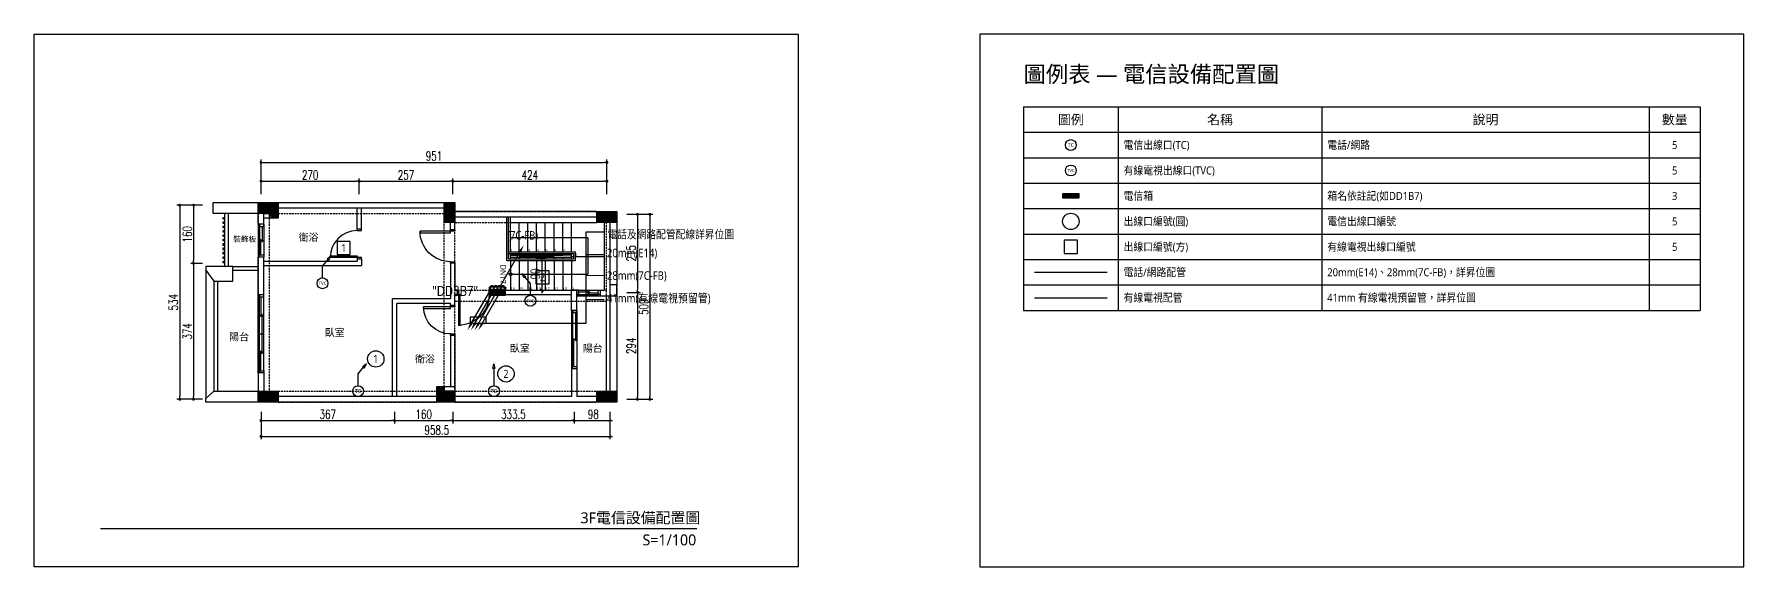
# Model space of a CAD drawing. Header units: inches. Extents: x 19 to 9919, y 324 to 1789.
# Drawn here: x 5219 to 9919, y 324 to 1789 of the extents above; entities that cross this region are included whole.
import ezdxf
from ezdxf.enums import TextEntityAlignment as Align

# ---------------------------------------------------------------- set-up
doc = ezdxf.new("R2010")
doc.units = ezdxf.units.IN
doc.header["$LTSCALE"] = 20
doc.header["$MEASUREMENT"] = 0
doc.linetypes.add('HIDDEN', pattern=[0.375, 0.25, -0.125])
doc.layers.add('0_梁', color=30, linetype='HIDDEN', plot=False)
for name, color, linetype in [('17_柱', 6, 'Continuous'), ('19_RC牆', 4, 'Continuous'), ('20_裝飾構造物', 2, 'Continuous'), ('21_輕隔間牆', 65, 'Continuous'), ('22_平台、陽台、露台、室內階梯', 3, 'Continuous'), ('23_花台、雨庇', 3, 'Continuous'), ('24_樑', 7, 'Continuous'), ('26_樓梯、扶手、車道', 3, 'Continuous'), ('31_門窗', 134, 'Continuous'), ('34_開口', 7, 'Continuous'), ('44_空間名稱', 1, 'Continuous'), ('46_文字', 1, 'Continuous'), ('50_其他尺寸', 7, 'Continuous'), ('56_wall 材料_HATCH', 251, 'Continuous'), ('A-圖例', 7, 'Continuous'), ('DW_Frame', 2, 'Continuous'), ('T-有線電視', 2, 'Continuous'), ('T-註記', 6, 'Continuous'), ('T-配管-有線電視', 1, 'Continuous'), ('T-配管-電話網路', 3, 'Continuous'), ('T-電信', 4, 'Continuous'), ('T-電信箱', 4, 'Continuous')]:
    doc.layers.add(name, color=color, linetype=linetype)
doc.styles.add('CHT', font='msjh.ttc')
doc.styles.add('DimStyUse', font='romans.shx', dxfattribs={"width": 0.7})
doc.styles.add('TG_NOTE_TEXT', font='simplex.shx', dxfattribs={"width": 0.75, "bigfont": 'chineset.shx'})
doc.styles.add('WJJ', font='')
doc.styles.get('WJJ').set_extended_font_data('Yu Gothic UI Light')
doc.dimstyles.new('DOTM', dxfattribs={"dimtxt": 25, "dimasz": 8, "dimexe": 8, "dimexo": 0.625, "dimgap": 5, "dimtad": 1, "dimdsep": 46, "dimtxsty": 'DimStyUse', "dimblk": 'DOT', "dimcen": 10, "dimdle": 8, "dimazin": 3, "dimtfac": 1, "dimtix": 1, "dimtmove": 2, "dimatfit": 3, "dimfxl": 10, "dimtolj": 1})
doc.dimstyles.new('DOTSLASHM', dxfattribs={"dimtxt": 25, "dimasz": 8, "dimexe": 8, "dimexo": 0.625, "dimgap": 5, "dimtad": 1, "dimdsep": 46, "dimtxsty": 'DimStyUse', "dimblk1": 'DOT', "dimblk2": 'ARCHTICK', "dimsah": 1, "dimcen": 10, "dimdle": 8, "dimazin": 3, "dimtfac": 1, "dimtix": 1, "dimtmove": 2, "dimatfit": 3, "dimfxl": 10, "dimtolj": 1})
doc.dimstyles.new('SLASHM', dxfattribs={"dimtxt": 25, "dimasz": 12, "dimexe": 10, "dimexo": 0.625, "dimgap": 5, "dimtad": 1, "dimdec": 1, "dimdsep": 46, "dimtxsty": 'DimStyUse', "dimblk": 'SLASH', "dimcen": 10, "dimdle": 10, "dimadec": 1, "dimazin": 2, "dimtfac": 1, "dimtix": 1, "dimtmove": 2, "dimatfit": 2, "dimldrblk": 'SLASH', "dimfxl": 1, "dimtolj": 1})

# ---------------------------------------------------------------- blocks, each defined once
blk = doc.blocks.new('A$Cc6de7170')
at = {"layer": '56_wall 材料_HATCH'}
h = blk.add_hatch(color=256, dxfattribs=at)
h.dxf.hatch_style = 1
h.paths.add_polyline_path([(55, 549), (55, 519), (0, 519), (0, 549)])
h = blk.add_hatch(color=256, dxfattribs=at)
h.dxf.hatch_style = 1
h.paths.add_polyline_path([(540.5, 494), (510.5, 494), (510.5, 549), (540.5, 549)])
h = blk.add_hatch(color=256, dxfattribs=at)
h.dxf.hatch_style = 1
h.paths.add_polyline_path([(986, 524), (986, 494), (931, 494), (931, 524)])
h = blk.add_hatch(color=256, dxfattribs=at)
h.dxf.hatch_style = 1
h.paths.add_polyline_path([(55, 30), (55, 0), (0, 0), (0, 30)])
h = blk.add_hatch(color=256, dxfattribs=at)
h.dxf.hatch_style = 1
h.paths.add_polyline_path([(540.5, 30), (540.5, 0), (490.5, 0), (490.5, 30)])
h = blk.add_hatch(color=256, dxfattribs=at)
h.dxf.hatch_style = 1
h.paths.add_polyline_path([(986, 30), (986, 0), (931, 0), (931, 30)])
at = {"layer": '17_柱'}
for points in [[(55, 549), (55, 519), (0, 519), (0, 549)], [(540.5, 494), (510.5, 494), (510.5, 549), (540.5, 549)], [(986, 524), (986, 494), (931, 494), (931, 524)], [(55, 30), (55, 0), (0, 0), (0, 30)], [(540.5, 30), (540.5, 0), (490.5, 0), (490.5, 30)], [(986, 30), (986, 0), (931, 0), (931, 30)]]:
    blk.add_lwpolyline(points, close=True, dxfattribs=at)
blk = doc.blocks.new('*U8')
at = {"color": 0}
for p, q in [((-4, -12), (-4, 0)), ((78, -12), (78, 0))]:
    blk.add_line(p, q, dxfattribs=at)
blk.add_lwpolyline([(0, 0), (0, 74), (4.4, 74), (4.4, 0)], close=True, dxfattribs=at)
blk.add_arc((0, 0), 74, 0, 90, dxfattribs=at)
at = {"layer": 'DW_Frame'}
for points in [[(-4, -12), (0, -12), (0, 0), (-4, 0)], [(78, 0), (74, 0), (74, -12), (78, -12)]]:
    blk.add_lwpolyline(points, dxfattribs=at)
at = {"color": 0, "style": 'TG_NOTE_TEXT', "width": 0.5, "flags": 1}
for tag, p in [('NO', (-5, 5)), ('TYPE', (22, 5))]:
    blk.add_attdef(tag, text='', height=10, dxfattribs=at).set_placement(p, align=Align.BOTTOM_RIGHT)
for tag, height, p in [('DESC', 10, (22, 5)), ('WH', 20, (82.3, 5))]:
    blk.add_attdef(tag, text='', height=height, dxfattribs=at).set_placement(p, align=Align.BOTTOM_LEFT)
blk = doc.blocks.new('*U12')
at = {"color": 0}
for p, q in [((-4, -12), (-4, 0)), ((88, -12), (88, 0))]:
    blk.add_line(p, q, dxfattribs=at)
blk.add_lwpolyline([(0, 0), (0, 84), (4.4, 84), (4.4, 0)], close=True, dxfattribs=at)
blk.add_arc((0, 0), 84, 0, 90, dxfattribs=at)
at = {"layer": 'DW_Frame'}
for points in [[(-4, -12), (0, -12), (0, 0), (-4, 0)], [(88, 0), (84, 0), (84, -12), (88, -12)]]:
    blk.add_lwpolyline(points, dxfattribs=at)
at = {"color": 0, "style": 'TG_NOTE_TEXT', "width": 0.5, "flags": 1}
for tag, p in [('NO', (-5, 5)), ('TYPE', (27, 5))]:
    blk.add_attdef(tag, text='', height=10, dxfattribs=at).set_placement(p, align=Align.BOTTOM_RIGHT)
for tag, height, p in [('DESC', 10, (27, 5)), ('WH', 20, (92.3, 5))]:
    blk.add_attdef(tag, text='', height=height, dxfattribs=at).set_placement(p, align=Align.BOTTOM_LEFT)
blk = doc.blocks.new('_Dot')
at = {"color": 0, "linetype": 'ByBlock', "lineweight": -2}
blk.add_line((-0.5, 0), (-1, 0), dxfattribs=at)
at = {"color": 0, "linetype": 'ByBlock', "const_width": 0.5}
blk.add_lwpolyline([(-0.25, 0, 1), (0.25, 0, 1)], format="xyb", close=True, dxfattribs=at)
blk = doc.blocks.new('*D94')
at = {"layer": '50_其他尺寸', "color": 0, "lineweight": -2}
for p, q in [((6848.2, 1293.5), (6885.9, 1293.5)), ((6877.9, 1285.5), (6877.9, 1086.5)), ((6848.2, 1078.5), (6885.9, 1078.5))]:
    blk.add_line(p, q, dxfattribs=at)
at = {"layer": 'Defpoints', "color": 0}
for p in [(6848.2, 1293.5), (6848.2, 1078.5), (6877.9, 1078.5)]:
    blk.add_point(p, dxfattribs=at)
at = {"layer": '50_其他尺寸', "color": 0, "lineweight": -2, "xscale": 8, "yscale": 8, "zscale": 8}
for p, rotation in [((6877.9, 1293.5), 90), ((6877.9, 1078.5), 270)]:
    blk.add_blockref('_Dot', p, dxfattribs=dict(at, rotation=rotation))
at = {"layer": '50_其他尺寸', "color": 225, "insert": (6860.4, 1186), "char_height": 25, "attachment_point": 5, "rotation": 90, "style": 'DimStyUse'}
blk.add_mtext('\\A1;215', dxfattribs=at)
blk = doc.blocks.new('*D95')
at = {"layer": '50_其他尺寸', "color": 0, "lineweight": -2}
for p, q in [((6848.2, 1078.5), (6885.9, 1078.5)), ((6877.9, 1070.5), (6877.9, 792.5)), ((6848.2, 784.5), (6885.9, 784.5))]:
    blk.add_line(p, q, dxfattribs=at)
at = {"layer": 'Defpoints', "color": 0}
for p in [(6848.2, 1078.5), (6848.2, 784.5), (6877.9, 784.5)]:
    blk.add_point(p, dxfattribs=at)
at = {"layer": '50_其他尺寸', "color": 0, "lineweight": -2, "xscale": 8, "yscale": 8, "zscale": 8}
for p, rotation in [((6877.9, 1078.5), 90), ((6877.9, 784.5), 270)]:
    blk.add_blockref('_Dot', p, dxfattribs=dict(at, rotation=rotation))
at = {"layer": '50_其他尺寸', "color": 225, "insert": (6860.4, 931.5), "char_height": 25, "attachment_point": 5, "rotation": 90, "style": 'DimStyUse'}
blk.add_mtext('\\A1;294', dxfattribs=at)
blk = doc.blocks.new('*D98')
at = {"layer": '50_其他尺寸', "color": 0, "lineweight": -2}
for p, q in [((6882.2, 1293.5), (6920, 1293.5)), ((6912, 1285.5), (6912, 792.5)), ((6875.9, 784.5), (6920, 784.5))]:
    blk.add_line(p, q, dxfattribs=at)
at = {"layer": 'Defpoints', "color": 0}
for p in [(6882.2, 1293.5), (6875.9, 784.5), (6912, 784.5)]:
    blk.add_point(p, dxfattribs=at)
at = {"layer": '50_其他尺寸', "color": 0, "lineweight": -2, "xscale": 8, "yscale": 8, "zscale": 8}
for p, rotation in [((6912, 1293.5), 90), ((6912, 784.5), 270)]:
    blk.add_blockref('_Dot', p, dxfattribs=dict(at, rotation=rotation))
at = {"layer": '50_其他尺寸', "color": 225, "insert": (6894.5, 1039), "char_height": 25, "attachment_point": 5, "rotation": 90, "style": 'DimStyUse'}
blk.add_mtext('\\A1;509', dxfattribs=at)
blk = doc.blocks.new('*D102')
at = {"layer": '50_其他尺寸', "color": 0, "lineweight": -2}
for p, q in [((5842.9, 1349), (5842.9, 1392.3)), ((5850.9, 1384.3), (6104.9, 1384.3)), ((6112.9, 1349), (6112.9, 1392.3))]:
    blk.add_line(p, q, dxfattribs=at)
at = {"layer": 'Defpoints', "color": 0}
for p in [(6112.9, 1384.3), (5842.9, 1349), (6112.9, 1349)]:
    blk.add_point(p, dxfattribs=at)
at = {"layer": '50_其他尺寸', "color": 0, "lineweight": -2, "xscale": 8, "yscale": 8, "zscale": 8, "rotation": 180}
blk.add_blockref('_Dot', (5842.9, 1384.3), dxfattribs=at)
at = {"layer": '50_其他尺寸', "color": 0, "lineweight": -2, "xscale": 8, "yscale": 8, "zscale": 8}
blk.add_blockref('_Dot', (6112.9, 1384.3), dxfattribs=at)
at = {"layer": '50_其他尺寸', "color": 225, "insert": (5977.9, 1401.8), "char_height": 25, "attachment_point": 5, "style": 'DimStyUse'}
blk.add_mtext('\\A1;270', dxfattribs=at)
blk = doc.blocks.new('*D103')
at = {"layer": '50_其他尺寸', "color": 0, "lineweight": -2}
for p, q in [((6112.9, 1349), (6112.9, 1392.3)), ((6120.9, 1384.3), (6361.9, 1384.3)), ((6369.9, 1349), (6369.9, 1392.3))]:
    blk.add_line(p, q, dxfattribs=at)
at = {"layer": 'Defpoints', "color": 0}
for p in [(6369.9, 1384.3), (6112.9, 1349), (6369.9, 1349)]:
    blk.add_point(p, dxfattribs=at)
at = {"layer": '50_其他尺寸', "color": 0, "lineweight": -2, "xscale": 8, "yscale": 8, "zscale": 8, "rotation": 180}
blk.add_blockref('_Dot', (6112.9, 1384.3), dxfattribs=at)
at = {"layer": '50_其他尺寸', "color": 0, "lineweight": -2, "xscale": 8, "yscale": 8, "zscale": 8}
blk.add_blockref('_Dot', (6369.9, 1384.3), dxfattribs=at)
at = {"layer": '50_其他尺寸', "color": 225, "insert": (6241.4, 1401.8), "char_height": 25, "attachment_point": 5, "style": 'DimStyUse'}
blk.add_mtext('\\A1;257', dxfattribs=at)
blk = doc.blocks.new('*D104')
at = {"layer": '50_其他尺寸', "color": 0, "lineweight": -2}
for p, q in [((6369.9, 1349), (6369.9, 1392.3)), ((6377.9, 1384.3), (6785.9, 1384.3)), ((6793.9, 1349), (6793.9, 1392.3))]:
    blk.add_line(p, q, dxfattribs=at)
at = {"layer": 'Defpoints', "color": 0}
for p in [(6793.9, 1384.3), (6369.9, 1349), (6793.9, 1349)]:
    blk.add_point(p, dxfattribs=at)
at = {"layer": '50_其他尺寸', "color": 0, "lineweight": -2, "xscale": 8, "yscale": 8, "zscale": 8, "rotation": 180}
blk.add_blockref('_Dot', (6369.9, 1384.3), dxfattribs=at)
at = {"layer": '50_其他尺寸', "color": 0, "lineweight": -2, "xscale": 8, "yscale": 8, "zscale": 8}
blk.add_blockref('_Dot', (6793.9, 1384.3), dxfattribs=at)
at = {"layer": '50_其他尺寸', "color": 225, "insert": (6581.9, 1401.8), "char_height": 25, "attachment_point": 5, "style": 'DimStyUse'}
blk.add_mtext('\\A1;424', dxfattribs=at)
blk = doc.blocks.new('*D69')
at = {"layer": '50_其他尺寸', "color": 0, "lineweight": -2}
for p, q in [((5842.9, 1349), (5842.9, 1444.2)), ((5850.9, 1436.2), (6785.9, 1436.2)), ((6793.9, 1349), (6793.9, 1444.2))]:
    blk.add_line(p, q, dxfattribs=at)
at = {"layer": 'Defpoints', "color": 0}
for p in [(6793.9, 1436.2), (5842.9, 1349), (6793.9, 1349)]:
    blk.add_point(p, dxfattribs=at)
at = {"layer": '50_其他尺寸', "color": 0, "lineweight": -2, "xscale": 8, "yscale": 8, "zscale": 8, "rotation": 180}
blk.add_blockref('_Dot', (5842.9, 1436.2), dxfattribs=at)
at = {"layer": '50_其他尺寸', "color": 0, "lineweight": -2, "xscale": 8, "yscale": 8, "zscale": 8}
blk.add_blockref('_Dot', (6793.9, 1436.2), dxfattribs=at)
at = {"layer": '50_其他尺寸', "color": 225, "insert": (6318.4, 1453.7), "char_height": 25, "attachment_point": 5, "style": 'DimStyUse'}
blk.add_mtext('\\A1;951', dxfattribs=at)
blk = doc.blocks.new('*D74')
at = {"layer": '50_其他尺寸', "color": 0, "lineweight": -2}
for p, q in [((5842.9, 750.1), (5842.9, 717.9)), ((5850.9, 725.9), (6201.9, 725.9)), ((6209.9, 750.1), (6209.9, 717.9))]:
    blk.add_line(p, q, dxfattribs=at)
at = {"layer": 'Defpoints', "color": 0}
for p in [(5842.9, 750.1), (6209.9, 750.1), (6209.9, 725.9)]:
    blk.add_point(p, dxfattribs=at)
at = {"layer": '50_其他尺寸', "color": 0, "lineweight": -2, "xscale": 8, "yscale": 8, "zscale": 8, "rotation": 180}
blk.add_blockref('_Dot', (5842.9, 725.9), dxfattribs=at)
at = {"layer": '50_其他尺寸', "color": 0, "lineweight": -2, "xscale": 8, "yscale": 8, "zscale": 8}
blk.add_blockref('_Dot', (6209.9, 725.9), dxfattribs=at)
at = {"layer": '50_其他尺寸', "color": 225, "insert": (6026.4, 743.4), "char_height": 25, "attachment_point": 5, "style": 'DimStyUse'}
blk.add_mtext('\\A1;367', dxfattribs=at)
blk = doc.blocks.new('*D75')
at = {"layer": '50_其他尺寸', "color": 0, "lineweight": -2}
for p, q in [((6209.9, 750.1), (6209.9, 717.9)), ((6217.9, 725.9), (6361.9, 725.9)), ((6369.9, 750.1), (6369.9, 717.9))]:
    blk.add_line(p, q, dxfattribs=at)
at = {"layer": 'Defpoints', "color": 0}
for p in [(6209.9, 750.1), (6369.9, 750.1), (6369.9, 725.9)]:
    blk.add_point(p, dxfattribs=at)
at = {"layer": '50_其他尺寸', "color": 0, "lineweight": -2, "xscale": 8, "yscale": 8, "zscale": 8, "rotation": 180}
blk.add_blockref('_Dot', (6209.9, 725.9), dxfattribs=at)
at = {"layer": '50_其他尺寸', "color": 0, "lineweight": -2, "xscale": 8, "yscale": 8, "zscale": 8}
blk.add_blockref('_Dot', (6369.9, 725.9), dxfattribs=at)
at = {"layer": '50_其他尺寸', "color": 225, "insert": (6289.9, 743.4), "char_height": 25, "attachment_point": 5, "style": 'DimStyUse'}
blk.add_mtext('\\A1;160', dxfattribs=at)
blk = doc.blocks.new('*D76')
at = {"layer": '50_其他尺寸', "color": 0, "lineweight": -2}
for p, q in [((6369.9, 750.1), (6369.9, 717.9)), ((6377.9, 725.9), (6695.4, 725.9)), ((6703.4, 750.1), (6703.4, 717.9))]:
    blk.add_line(p, q, dxfattribs=at)
at = {"layer": 'Defpoints', "color": 0}
for p in [(6369.9, 750.1), (6703.4, 750.1), (6703.4, 725.9)]:
    blk.add_point(p, dxfattribs=at)
at = {"layer": '50_其他尺寸', "color": 0, "lineweight": -2, "xscale": 8, "yscale": 8, "zscale": 8, "rotation": 180}
blk.add_blockref('_Dot', (6369.9, 725.9), dxfattribs=at)
at = {"layer": '50_其他尺寸', "color": 0, "lineweight": -2, "xscale": 8, "yscale": 8, "zscale": 8}
blk.add_blockref('_Dot', (6703.4, 725.9), dxfattribs=at)
at = {"layer": '50_其他尺寸', "color": 225, "insert": (6536.7, 743.4), "char_height": 25, "attachment_point": 5, "style": 'DimStyUse'}
blk.add_mtext('\\A1;333.5', dxfattribs=at)
blk = doc.blocks.new('_ArchTick')
at = {"color": 0, "linetype": 'ByBlock', "const_width": 0.15}
blk.add_lwpolyline([(-0.5, -0.5), (0.5, 0.5)], dxfattribs=at)
blk = doc.blocks.new('*D77')
at = {"layer": '50_其他尺寸', "color": 0, "lineweight": -2}
for p, q in [((6703.4, 750.1), (6703.4, 717.9)), ((6711.4, 725.9), (6809.4, 725.9)), ((6801.4, 750.1), (6801.4, 717.9))]:
    blk.add_line(p, q, dxfattribs=at)
at = {"layer": 'Defpoints', "color": 0}
for p in [(6703.4, 750.1), (6801.4, 750.1), (6801.4, 725.9)]:
    blk.add_point(p, dxfattribs=at)
at = {"layer": '50_其他尺寸', "color": 0, "lineweight": -2, "xscale": 8, "yscale": 8, "zscale": 8, "rotation": 180}
blk.add_blockref('_Dot', (6703.4, 725.9), dxfattribs=at)
at = {"layer": '50_其他尺寸', "color": 0, "lineweight": -2, "xscale": 8, "yscale": 8, "zscale": 8}
blk.add_blockref('_ArchTick', (6801.4, 725.9), dxfattribs=at)
at = {"layer": '50_其他尺寸', "color": 225, "insert": (6756.4, 743.4), "char_height": 25, "attachment_point": 5, "style": 'DimStyUse'}
blk.add_mtext('\\A1;98', dxfattribs=at)
blk = doc.blocks.new('*D78')
at = {"layer": '50_其他尺寸', "color": 0, "lineweight": -2}
for p, q in [((5842.9, 750.1), (5842.9, 674.5)), ((6801.4, 750.1), (6801.4, 674.5)), ((5850.9, 682.5), (6809.4, 682.5))]:
    blk.add_line(p, q, dxfattribs=at)
at = {"layer": 'Defpoints', "color": 0}
for p in [(5842.9, 750.1), (6801.4, 750.1), (6801.4, 682.5)]:
    blk.add_point(p, dxfattribs=at)
at = {"layer": '50_其他尺寸', "color": 0, "lineweight": -2, "xscale": 8, "yscale": 8, "zscale": 8, "rotation": 180}
blk.add_blockref('_Dot', (5842.9, 682.5), dxfattribs=at)
at = {"layer": '50_其他尺寸', "color": 0, "lineweight": -2, "xscale": 8, "yscale": 8, "zscale": 8}
blk.add_blockref('_ArchTick', (6801.4, 682.5), dxfattribs=at)
at = {"layer": '50_其他尺寸', "color": 225, "insert": (6326.2, 700), "char_height": 25, "attachment_point": 5, "style": 'DimStyUse'}
blk.add_mtext('\\A1;958.5', dxfattribs=at)
blk = doc.blocks.new('*D83')
at = {"layer": '50_其他尺寸', "color": 0, "lineweight": -2}
for p, q in [((5682, 1318.5), (5649.5, 1318.5)), ((5657.5, 1310.5), (5657.5, 1166.5)), ((5682, 1158.5), (5649.5, 1158.5))]:
    blk.add_line(p, q, dxfattribs=at)
at = {"layer": 'Defpoints', "color": 0}
for p in [(5682, 1318.5), (5657.5, 1158.5), (5682, 1158.5)]:
    blk.add_point(p, dxfattribs=at)
at = {"layer": '50_其他尺寸', "color": 0, "lineweight": -2, "xscale": 8, "yscale": 8, "zscale": 8}
for p, rotation in [((5657.5, 1318.5), 90), ((5657.5, 1158.5), 270)]:
    blk.add_blockref('_Dot', p, dxfattribs=dict(at, rotation=rotation))
at = {"layer": '50_其他尺寸', "color": 225, "insert": (5640, 1238.5), "char_height": 25, "attachment_point": 5, "rotation": 90, "style": 'DimStyUse'}
blk.add_mtext('\\A1;160', dxfattribs=at)
blk = doc.blocks.new('*D84')
at = {"layer": '50_其他尺寸', "color": 0, "lineweight": -2}
for p, q in [((5682, 1158.5), (5649.5, 1158.5)), ((5657.5, 1150.5), (5657.5, 792.5)), ((5682, 784.5), (5649.5, 784.5))]:
    blk.add_line(p, q, dxfattribs=at)
at = {"layer": 'Defpoints', "color": 0}
for p in [(5682, 1158.5), (5657.5, 784.5), (5682, 784.5)]:
    blk.add_point(p, dxfattribs=at)
at = {"layer": '50_其他尺寸', "color": 0, "lineweight": -2, "xscale": 8, "yscale": 8, "zscale": 8}
for p, rotation in [((5657.5, 1158.5), 90), ((5657.5, 784.5), 270)]:
    blk.add_blockref('_Dot', p, dxfattribs=dict(at, rotation=rotation))
at = {"layer": '50_其他尺寸', "color": 225, "insert": (5640, 971.5), "char_height": 25, "attachment_point": 5, "rotation": 90, "style": 'DimStyUse'}
blk.add_mtext('\\A1;374', dxfattribs=at)
blk = doc.blocks.new('*D85')
at = {"layer": '50_其他尺寸', "color": 0, "lineweight": -2}
for p, q in [((5682, 1318.5), (5611.6, 1318.5)), ((5619.6, 1310.5), (5619.6, 792.5)), ((5682, 784.5), (5611.6, 784.5))]:
    blk.add_line(p, q, dxfattribs=at)
at = {"layer": 'Defpoints', "color": 0}
for p in [(5682, 1318.5), (5619.6, 784.5), (5682, 784.5)]:
    blk.add_point(p, dxfattribs=at)
at = {"layer": '50_其他尺寸', "color": 0, "lineweight": -2, "xscale": 8, "yscale": 8, "zscale": 8}
for p, rotation in [((5619.6, 1318.5), 90), ((5619.6, 784.5), 270)]:
    blk.add_blockref('_Dot', p, dxfattribs=dict(at, rotation=rotation))
at = {"layer": '50_其他尺寸', "color": 225, "insert": (5602.1, 1051.5), "char_height": 25, "attachment_point": 5, "rotation": 90, "style": 'DimStyUse'}
blk.add_mtext('\\A1;534', dxfattribs=at)
blk = doc.blocks.new('*U13')
at = {"color": 0}
for p, q in [((0, -15), (0, 0)), ((6, -3), (84, -3)), ((6, -11), (49, -11)), ((6, -15), (84, -15)), ((84, -7), (41, -7)), ((45, -3), (45, -15))]:
    blk.add_line(p, q, dxfattribs=at)
at = {"layer": 'DW_Frame'}
for points in [[(0, -3), (6, -3), (6, -15), (0, -15)], [(90, -3), (84, -3), (84, -15), (90, -15)]]:
    blk.add_lwpolyline(points, dxfattribs=at)
blk = doc.blocks.new('*U14')
at = {"color": 0}
for p, q in [((0, -15), (0, 0)), ((6, -3), (209, -3)), ((6, -7), (60.75, -7)), ((6, -15), (209, -15)), ((52.75, -11), (162.25, -11)), ((56.75, -3), (56.75, -15)), ((107.5, -3), (107.5, -15)), ((209, -7), (154.25, -7)), ((158.25, -3), (158.25, -15))]:
    blk.add_line(p, q, dxfattribs=at)
at = {"layer": 'DW_Frame'}
for points in [[(0, -3), (6, -3), (6, -15), (0, -15)], [(215, -3), (209, -3), (209, -15), (215, -15)]]:
    blk.add_lwpolyline(points, dxfattribs=at)
blk = doc.blocks.new('*U11')
at = {"color": 0}
for p, q in [((0, 15), (0, 0)), ((6, 15), (59, 15)), ((6, 11), (36.5, 11)), ((6, 3), (59, 3)), ((59, 7), (28.5, 7)), ((32.5, 3), (32.5, 15))]:
    blk.add_line(p, q, dxfattribs=at)
at = {"layer": 'DW_Frame'}
for points in [[(0, 3), (6, 3), (6, 15), (0, 15)], [(65, 3), (59, 3), (59, 15), (65, 15)]]:
    blk.add_lwpolyline(points, dxfattribs=at)
blk = doc.blocks.new('*U15')
at = {"color": 0}
for p, q in [((0, 15), (0, 0)), ((6, 15), (154, 15)), ((6, 11), (84, 11)), ((6, 3), (154, 3)), ((154, 7), (76, 7)), ((80, 3), (80, 15))]:
    blk.add_line(p, q, dxfattribs=at)
at = {"layer": 'DW_Frame'}
for points in [[(0, 3), (6, 3), (6, 15), (0, 15)], [(160, 3), (154, 3), (154, 15), (160, 15)]]:
    blk.add_lwpolyline(points, dxfattribs=at)
blk = doc.blocks.new('SLASH')
at = {"color": 7}
blk.add_line((-1, 0), (1, 0), dxfattribs=at)
at = {"color": 225, "linetype": 'Continuous'}
blk.add_line((-0.5, -0.5), (0.5, 0.5), dxfattribs=at)
blk = doc.blocks.new('*D67')
at = {"layer": '50_其他尺寸', "color": 0, "lineweight": -2}
for p, q in [((765, 397.4), (787, 397.4)), ((779, 389.4), (779, 315.5)), ((765, 307.5), (787, 307.5))]:
    blk.add_line(p, q, dxfattribs=at)
at = {"layer": 'Defpoints', "color": 0}
for p in [(765, 397.4), (765, 307.5), (779, 307.5)]:
    blk.add_point(p, dxfattribs=at)
at = {"layer": '50_其他尺寸', "color": 0, "lineweight": -2, "xscale": 8, "yscale": 8, "zscale": 8}
for p, rotation in [((779, 397.4), 90), ((779, 307.5), 270)]:
    blk.add_blockref('SLASH', p, dxfattribs=dict(at, rotation=rotation))
at = {"layer": '50_其他尺寸', "color": 225, "insert": (761.5, 352.5), "char_height": 25, "attachment_point": 5, "rotation": 90, "style": 'DimStyUse'}
blk.add_mtext('\\A1;90', dxfattribs=at)
blk = doc.blocks.new('A$C11e5d1e7')
at = {"layer": '0_梁', "color": 0}
for p, q in [((0, 519), (0, 30)), ((30, 519), (30, 30)), ((55, 549), (510.5, 549)), ((55, 519), (510.5, 519)), ((540.5, 524), (931, 524)), ((510.5, 35), (510.5, 494)), ((540.5, 494), (931, 494)), ((540.5, 35), (540.5, 494)), ((956, 494), (956, 30)), ((986, 494), (986, 30)), ((540.5, 307.5), (956, 307.5)), ((540.5, 277.5), (956, 277.5)), ((55, 30), (490.5, 30)), ((55, 0), (490.5, 0)), ((540.5, 30), (931, 30)), ((540.5, 0), (931, 0))]:
    blk.add_line(p, q, dxfattribs=at)
blk = doc.blocks.new('T_TC')
blk.add_circle((0, 0), 15)
at = {"style": 'CHT', "width": 0.85}
blk.add_text('TC', height=11, dxfattribs=at).set_placement((0, 0), align=Align.MIDDLE_CENTER)
blk = doc.blocks.new('T_TV')
blk.add_circle((0, 0), 15)
at = {"style": 'CHT', "width": 0.85}
blk.add_text('TVC', height=8.5, dxfattribs=at).set_placement((0, 0), align=Align.MIDDLE_CENTER)
blk = doc.blocks.new('T_BOX')
h = blk.add_hatch(color=256)
h.dxf.hatch_style = 1
h.paths.add_polyline_path([(-22.5, -5.5), (22.5, -5.5), (22.5, 5.5), (-22.5, 5.5)])
blk.add_lwpolyline([(-22.5, -5.5), (22.5, -5.5), (22.5, 5.5), (-22.5, 5.5)], close=True)
blk = doc.blocks.new('T_NO')
blk.add_lwpolyline([(-18, -18), (18, -18), (18, 18), (-18, 18)], close=True)
at = {"style": 'CHT', "width": 0.85}
blk.add_attdef('NO', text='', height=22, dxfattribs=at).set_placement((0, 0), align=Align.MIDDLE_CENTER)
blk = doc.blocks.new('E_CKT')
blk.add_circle((0, 0), 22.5)
at = {"style": 'CHT', "width": 0.85}
blk.add_attdef('NO', text='', height=22, dxfattribs=at).set_placement((0, 0), align=Align.MIDDLE_CENTER)
blk = doc.blocks.new('A$C4eda6f76')
at = {"layer": '21_輕隔間牆'}
h = blk.add_hatch(dxfattribs=at)
h.set_pattern_fill('ANSI31', color=256)
h.set_pattern_definition([(45, (191.4007, -12156.682), (-2.245064, 2.245064), [])])
h.paths.add_polyline_path([(55, 519), (30, 519), (30, 506), (55, 506)])
h = blk.add_hatch(dxfattribs=at)
h.set_pattern_fill('ANSI31', color=256)
h.set_pattern_definition([(45, (171.4007, -12161.682), (-2.245064, 2.245064), [])])
h.paths.add_polyline_path([(510.5, 43), (490.5, 43), (490.5, 30), (510.5, 30)])
at = {"layer": '19_RC牆'}
for p, q in [((0, 489), (0, 519)), ((15, 489), (15, 519)), ((55, 549), (510.5, 549)), ((55, 534), (510.5, 534)), ((929.5, 524), (540.5, 524)), ((15, 489), (0, 489)), ((931, 509), (540.5, 509)), ((951, 494), (951, 307.5)), ((966, 494), (966, 292.5)), ((15, 399), (0, 399)), ((0, 295), (0, 399)), ((15, 295), (15, 399)), ((15, 295), (0, 295)), ((875.5, 307.5), (860.5, 307.5)), ((860.5, 252), (860.5, 307.5)), ((875.5, 252), (875.5, 307.5)), ((940.5, 307.5), (951, 307.5)), ((940.5, 292.5), (940.5, 307.5)), ((940.5, 292.5), (966, 292.5)), ((860.5, 252), (875.5, 252)), ((0, 80), (0, 30)), ((15, 80), (0, 80)), ((15, 80), (15, 30)), ((860.5, 92), (860.5, 15)), ((860.5, 92), (875.5, 92)), ((875.5, 92), (875.5, 15)), ((490.5, 15), (55, 15)), ((490.5, 0), (55, 0)), ((860.5, 15), (540.5, 15)), ((931, 0), (540.5, 0)), ((931, 15), (875.5, 15))]:
    blk.add_line(p, q, dxfattribs=at)
at = {"layer": '20_裝飾構造物'}
for points in [[(0, 549), (0, 519), (-124, 519), (-124, 549)], [(-124, 372.5), (-144, 372.5), (-144, 362.5), (-122.5, 332.5), (-70, 332.5), (-70, 372.5)], [(966, 292.5), (986, 292.5), (986, 322.5), (966, 322.5)], [(-124, 0), (-144, 0), (-144, 10), (-122.5, 30), (0, 30), (0, 0)]]:
    blk.add_lwpolyline(points, close=True, dxfattribs=at)
at = {"layer": '21_輕隔間牆'}
for p, q in [((546.5, 307.5), (540.5, 307.5)), ((546.5, 295.5), (540.5, 295.5)), ((546.5, 307.5), (546.5, 295.5)), ((638.5, 307.5), (860.5, 307.5)), ((638.5, 307.5), (638.5, 295.5)), ((638.5, 295.5), (860.5, 295.5))]:
    blk.add_line(p, q, dxfattribs=at)
for points in [[(15, 519), (55, 519), (55, 506), (15, 506)], [(490.5, 43), (540.5, 43), (540.5, 30), (490.5, 30)]]:
    blk.add_lwpolyline(points, close=True, dxfattribs=at)
at = {"layer": '22_平台、陽台、露台、室內階梯'}
for p, q in [((-122.5, 332.5), (-122.5, 30)), ((-112.5, 332.5), (-112.5, 30)), ((-70, 372.5), (0, 372.5)), ((-70, 362.5), (0, 362.5)), ((956, 292.5), (956, 30)), ((966, 292.5), (966, 30)), ((986, 292.5), (986, 30))]:
    blk.add_line(p, q, dxfattribs=at)
at = {"layer": '23_花台、雨庇'}
for p, q in [((-92.5, 519), (-92.5, 372.5)), ((-82.5, 519), (-82.5, 372.5)), ((986, 494), (986, 322.5)), ((861, 400.75), (866, 400.75)), ((871, 400.75), (951, 400.75)), ((-144, 362.5), (-144, 10))]:
    blk.add_line(p, q, dxfattribs=at)
for points in [[(-92.5, 507), (-97.5, 507), (-97.5, 504), (-92.5, 504)], [(-92.5, 495), (-97.5, 495), (-97.5, 492), (-92.5, 492)], [(-92.5, 483), (-97.5, 483), (-97.5, 480), (-92.5, 480)], [(-92.5, 471), (-97.5, 471), (-97.5, 468), (-92.5, 468)], [(-92.5, 459), (-97.5, 459), (-97.5, 456), (-92.5, 456)], [(-92.5, 447), (-97.5, 447), (-97.5, 444), (-92.5, 444)], [(-92.5, 435), (-97.5, 435), (-97.5, 432), (-92.5, 432)], [(-92.5, 423), (-97.5, 423), (-97.5, 420), (-92.5, 420)], [(-92.5, 411), (-97.5, 411), (-97.5, 408), (-92.5, 408)], [(-92.5, 399), (-97.5, 399), (-97.5, 396), (-92.5, 396)], [(-92.5, 387), (-97.5, 387), (-97.5, 384), (-92.5, 384)]]:
    blk.add_lwpolyline(points, close=True, dxfattribs=at)
at = {"layer": '24_樑'}
for p, q in [((30, 519), (30, 506)), ((693, 494), (931, 494)), ((510.5, 43), (510.5, 30))]:
    blk.add_line(p, q, dxfattribs=at)
at = {"layer": '26_樓梯、扶手、車道'}
for p, q in [((683, 388.25), (683, 509)), ((688, 393.25), (688, 509)), ((693, 413.25), (693, 509)), ((717, 413.25), (717, 494)), ((741, 413.25), (741, 494)), ((765, 413.25), (765, 494)), ((789, 413.25), (789, 494)), ((813, 413.25), (813, 494)), ((837, 413.25), (837, 494)), ((861, 413.25), (861, 494)), ((906.13, 451.5), (693, 451.5)), ((906.13, 451.5), (906.13, 351.5)), ((871, 388.25), (683, 388.25)), ((688, 413.25), (809, 413.25)), ((688, 408.25), (810, 408.25)), ((866, 393.25), (688, 393.25)), ((693, 393.25), (693, 408.25)), ((861, 404.05), (693, 404.05)), ((861, 397.45), (693, 397.45)), ((693, 388.25), (693, 307.5)), ((717, 404.05), (717, 408.25)), ((717, 397.45), (717, 393.25)), ((717, 388.25), (717, 307.5)), ((741, 404.05), (741, 408.25)), ((741, 397.45), (741, 393.25)), ((741, 388.25), (741, 307.5)), ((741, 388.25), (741, 307.5)), ((765, 404.05), (765, 408.25)), ((765, 397.45), (765, 393.25)), ((765, 388.25), (765, 307.5)), ((789, 404.05), (789, 408.25)), ((789, 397.45), (789, 393.25)), ((789, 388.25), (789, 307.5)), ((809, 413.25), (871, 413.25)), ((810, 408.25), (866, 408.25)), ((813, 404.05), (813, 408.25)), ((813, 397.45), (813, 393.25)), ((813, 388.25), (813, 307.5)), ((837, 404.05), (837, 408.25)), ((837, 397.45), (837, 393.25)), ((837, 388.25), (837, 307.5)), ((861, 393.25), (861, 408.25)), ((861, 388.25), (861, 307.5)), ((866, 408.25), (866, 393.25)), ((871, 413.25), (871, 388.25)), ((693, 351.5), (906.13, 351.5))]:
    blk.add_line(p, q, dxfattribs=at)
at = {"layer": '26_樓梯、扶手、車道', "const_width": 0.25}
blk.add_lwpolyline([(696.1, 461.26), (693, 451.5), (696.1, 441.74)], dxfattribs=at)
at = {"layer": '26_樓梯、扶手、車道'}
blk.add_circle((693, 351.5), 3.75, dxfattribs=at)
at = {"layer": '31_門窗'}
for p, q in [((0, 489), (0, 399)), ((15, 489), (15, 399)), ((0, 80), (0, 295)), ((15, 80), (15, 295)), ((875.5, 307.5), (940.5, 307.5)), ((875.5, 292.5), (940.5, 292.5)), ((860.5, 252), (860.5, 92)), ((875.5, 252), (875.5, 92))]:
    blk.add_line(p, q, dxfattribs=at)
at = {"layer": '34_開口'}
for p, q in [((693, 404.05), (861, 397.45)), ((861, 404.05), (693, 397.45))]:
    blk.add_line(p, q, dxfattribs=at)
at = {"layer": '31_門窗'}
for name, p, xscale, rotation in [('*U13', (0, 489), -1.000000000000002, 90), ('*U12', (550.5, 295.5), -1, 180)]:
    blk.add_blockref(name, p, dxfattribs=dict(at, xscale=xscale, rotation=rotation))
for name, p, rotation in [('*U14', (0, 80), 90), ('*U15', (860.5, 252), 270)]:
    blk.add_blockref(name, p, dxfattribs=dict(at, rotation=rotation))
blk.add_blockref('*U11', (875.5, 292.5), dxfattribs=at)
at = {"layer": '44_空間名稱', "style": 'WJJ'}
for s, height, p in [('裝飾板', 15, (-37.16, 448.21)), ('陽台', 20, (-52.7, 179.57)), ('陽台', 20, (919.21, 147.78))]:
    blk.add_text(s, height=height, dxfattribs=at).set_placement(p, align=Align.MIDDLE_CENTER)
at = {"layer": '46_文字', "style": 'WJJ'}
for s, p in [('1', (693, 413.25)), ('2', (717, 413.25)), ('3', (741, 413.25)), ('4', (765, 413.25)), ('5', (789, 413.25)), ('6', (813, 413.25)), ('7', (837, 413.25)), ('8', (871, 400.75)), ('17', (672.36, 307.5)), ('16', (693, 307.5)), ('15', (717, 307.5)), ('14', (741, 307.5)), ('13', (765, 307.5)), ('12', (789, 307.5)), ('11', (813, 307.5)), ('10', (837, 307.5)), ('9', (861, 307.5))]:
    blk.add_text(s, height=8, dxfattribs=at).set_placement(p)
at = {"layer": '50_其他尺寸'}
dim = blk.add_linear_dim(base=(779.00540878, 307.5), p1=(765, 397.45), p2=(765, 307.5), angle=90, dimstyle='SLASHM', override={"dimtxt": 25, "dimasz": 8, "dimexe": 8, "dimexo": 0, "dimgap": 5, "dimdle": 8}, dxfattribs=at)
dim.commit()
dim.dimension.update_dxf_attribs({"geometry": '*D67', "text_midpoint": (761.50540878, 352.475)})

msp = doc.modelspace()

# ---------------------------------------------------------------- hatches: boundary and pattern name
at = {"layer": 'T-配管-有線電視'}
h = msp.add_hatch(color=256, dxfattribs=at)
h.dxf.hatch_style = 1
h.paths.add_polyline_path([(6551.341, 1191.843), (6557.579, 1188.317), (6565.443, 1208.928), (6551.341, 1191.843)])
h = msp.add_hatch(color=256, dxfattribs=at)
h.dxf.hatch_style = 1
h.paths.add_polyline_path([(6434.187, 991.433), (6427.95, 994.959), (6420.085, 974.619), (6434.187, 991.433)])
h = msp.add_hatch(color=256, dxfattribs=at)
h.dxf.hatch_style = 1
h.paths.add_polyline_path([(6444.221, 991.433), (6437.713, 994.959), (6430.119, 974.619), (6444.221, 991.433)])
h = msp.add_hatch(color=256, dxfattribs=at)
h.dxf.hatch_style = 1
h.paths.add_polyline_path([(6453.984, 991.433), (6447.747, 994.959), (6440.153, 974.619), (6453.984, 991.433)])
at = {"layer": 'T-配管-電話網路'}
h = msp.add_hatch(color=256, dxfattribs=at)
h.dxf.hatch_style = 1
h.paths.add_polyline_path([(6424.153, 991.433), (6417.916, 994.959), (6410.051, 974.619), (6424.153, 991.433)])

# ---------------------------------------------------------------- linework, layer by layer
at = {"layer": '21_輕隔間牆'}
for p, q in [((6106.925, 1252.489), (6106.925, 1310.989)), ((6118.925, 1252.489), (6118.925, 1310.989)), ((6363.925, 1250.989), (6363.925, 1270.989)), ((6375.925, 1250.989), (6375.925, 1270.989)), ((6118.925, 1252.489), (6106.925, 1252.489)), ((6375.925, 1250.989), (6363.925, 1250.989)), ((5850.425, 1164.489), (6106.925, 1164.489)), ((5850.425, 1152.489), (6118.925, 1152.489)), ((6106.925, 1170.489), (6106.925, 1164.489)), ((6118.925, 1170.489), (6106.925, 1170.489)), ((6118.925, 1170.489), (6118.925, 1152.489)), ((6363.925, 1158.989), (6363.925, 1060.489)), ((6375.925, 1158.989), (6363.925, 1158.989)), ((6375.925, 1158.989), (6375.925, 1084.489)), ((6203.925, 791.989), (6203.925, 1060.489)), ((6363.925, 1060.489), (6203.925, 1060.489)), ((6215.925, 791.989), (6215.925, 1048.489)), ((6363.925, 1048.489), (6215.925, 1048.489)), ((6363.925, 1042.489), (6363.925, 1048.489)), ((6375.925, 1042.489), (6363.925, 1042.489)), ((6375.925, 1042.489), (6375.925, 1072.489)), ((6363.925, 960.489), (6363.925, 819.989)), ((6375.925, 960.489), (6363.925, 960.489)), ((6375.925, 960.489), (6375.925, 819.989))]:
    msp.add_line(p, q, dxfattribs=at)
at = {"layer": '46_文字', "const_width": 3}
msp.add_lwpolyline([(5401.584, 428.627), (7041.584, 428.627)], dxfattribs=at)
at = {"layer": 'A-圖例'}
for p, q in [((7939, 1589), (9799, 1589)), ((7939, 1589), (7939, 1029)), ((8199, 1589), (8199, 1029)), ((8759, 1589), (8759, 1029)), ((9659, 1589), (9659, 1029)), ((9799, 1589), (9799, 1029)), ((7939, 1519), (9799, 1519)), ((7939, 1449), (9799, 1449)), ((7939, 1379), (9799, 1379)), ((7939, 1309), (9799, 1309)), ((7939, 1239), (9799, 1239)), ((7939, 1169), (9799, 1169)), ((7939, 1099), (9799, 1099)), ((7939, 1029), (9799, 1029))]:
    msp.add_line(p, q, dxfattribs=at)
at = {"layer": 'Defpoints'}
for points in [[(5219.328, 1788.65), (7319.328, 1788.65), (7319.328, 323.65), (5219.328, 323.65)], [(7819, 324), (9919, 324), (9919, 1789), (7819, 1789)]]:
    msp.add_lwpolyline(points, close=True, dxfattribs=at)
at = {"layer": 'T-註記'}
for points in [[(6461.849, 994.416), (6736.835, 994.416), (6736.835, 1245.538), (6786.192, 1245.538)], [(6028.215, 1166.622), (6034.995, 1178.554), (6024.419, 1169.876), (6027.402, 1169.334), (6026.859, 1169.876), (6024.419, 1169.876)], [(6736.835, 1183.165), (6786.192, 1183.165)], [(6011.944, 1118.621), (6011.944, 1150.893), (6027.402, 1169.334), (6027.673, 1169.063), (6028.215, 1166.622)], [(6567.07, 1118.35), (6560.291, 1130.554), (6570.867, 1121.876), (6567.884, 1121.333), (6570.867, 1121.876)], [(6583.342, 1070.621), (6583.342, 1102.892), (6567.884, 1121.333), (6567.613, 1121.062), (6567.07, 1118.35)], [(6736.835, 1125.401), (6786.192, 1125.672)], [(6736.835, 1058.688), (6786.192, 1058.959)], [(6417.645, 1010.416), (6417.645, 994.416), (6461.849, 994.416), (6461.849, 1010.416), (6417.645, 1010.416)], [(6109.572, 822.21), (6109.572, 854.211), (6125.03, 872.923), (6125.573, 872.381), (6126.115, 869.94)], [(6126.115, 869.94), (6132.624, 881.872), (6122.047, 873.194), (6125.03, 872.923), (6124.488, 873.194), (6122.047, 873.194)], [(6480.561, 868.855), (6482.459, 870.482), (6483.273, 870.482), (6480.561, 868.855), (6483.273, 882.415), (6485.713, 868.855)], [(6485.713, 868.855), (6483.815, 870.482), (6483.273, 870.482), (6483.273, 822.21)]]:
    msp.add_lwpolyline(points, dxfattribs=at)
at = {"layer": 'T-配管-有線電視'}
msp.add_line((7969, 1064), (8169, 1064), dxfattribs=at)
for points in [[(6554.596, 1190.216), (6500.358, 1096.113)], [(6430.933, 993.331), (6485.171, 1087.434)], [(6440.967, 993.331), (6495.205, 1087.434)], [(6451.001, 993.331), (6505.239, 1087.434)], [(6492.764, 1091.773), (6492.493, 1093.672), (6491.408, 1095.299), (6489.781, 1096.384), (6487.883, 1096.655), (6485.713, 1096.384), (6484.086, 1095.299), (6483.001, 1093.672), (6482.73, 1091.773), (6483.001, 1089.875), (6484.086, 1088.248), (6485.713, 1087.163), (6487.883, 1086.621), (6489.781, 1087.163), (6491.408, 1088.248), (6492.493, 1089.875), (6493.035, 1093.672), (6494.12, 1095.299), (6495.747, 1096.384), (6497.646, 1096.655), (6499.815, 1096.384), (6501.442, 1095.299), (6502.527, 1093.672), (6502.798, 1091.773), (6502.527, 1089.875), (6501.442, 1088.248), (6499.815, 1087.163), (6497.646, 1086.621), (6495.747, 1087.163), (6494.12, 1088.248), (6493.035, 1089.875), (6492.764, 1091.773)], [(6502.798, 1091.773), (6502.527, 1093.672), (6501.442, 1095.299), (6499.815, 1096.384), (6497.646, 1096.655), (6495.747, 1096.384), (6494.12, 1095.299), (6493.035, 1093.672), (6492.764, 1091.773), (6493.035, 1089.875), (6494.12, 1088.248), (6495.747, 1087.163), (6497.646, 1086.621), (6499.815, 1087.163), (6501.442, 1088.248), (6502.527, 1089.875), (6502.798, 1091.773)], [(6512.832, 1091.773), (6512.29, 1093.672), (6511.205, 1095.299), (6509.578, 1096.384), (6507.68, 1096.655), (6505.781, 1096.384), (6504.154, 1095.299), (6503.069, 1093.672), (6502.798, 1091.773), (6503.069, 1089.875), (6504.154, 1088.248), (6505.781, 1087.163), (6507.68, 1086.621), (6509.578, 1087.163), (6511.205, 1088.248), (6512.29, 1089.875), (6512.832, 1091.773)]]:
    msp.add_lwpolyline(points, dxfattribs=at)
at = {"layer": 'T-配管-電話網路'}
msp.add_line((7969, 1134), (8169, 1134), dxfattribs=at)
for points in [[(6420.899, 993.331), (6475.137, 1087.434)], [(6482.73, 1091.773), (6482.459, 1093.672), (6481.374, 1095.299), (6479.747, 1096.384), (6477.849, 1096.655), (6475.95, 1096.384), (6474.323, 1095.299), (6473.239, 1093.672), (6472.696, 1091.773), (6473.239, 1089.875), (6474.323, 1088.248), (6475.95, 1087.163), (6477.849, 1086.621), (6479.747, 1087.163), (6481.374, 1088.248), (6482.459, 1089.875), (6482.73, 1091.773)]]:
    msp.add_lwpolyline(points, dxfattribs=at)
at = {"layer": 'T-電信'}
msp.add_lwpolyline([(6514.731, 1070.621), (6514.731, 1093.129), (6469.713, 1093.129), (6469.713, 1070.621)], dxfattribs=at)

# ---------------------------------------------------------------- block references
msp.add_blockref('A$C4eda6f76', (5835.425, 776.989))
at = {"layer": '0_梁'}
msp.add_blockref('A$C11e5d1e7', (5835.425, 776.989), dxfattribs=at)
at = {"layer": '17_柱'}
msp.add_blockref('A$Cc6de7170', (5835.425, 776.989), dxfattribs=at)
at = {"layer": '31_門窗', "rotation": 90}
msp.add_blockref('*U8', (6106.925, 1174.489), dxfattribs=at)
at = {"layer": '31_門窗', "yscale": -1, "rotation": 270}
for name, p in [('*U12', (6363.925, 1246.989)), ('*U8', (6363.925, 1038.489))]:
    msp.add_blockref(name, p, dxfattribs=at)
at = {"layer": 'T-有線電視'}
for p in [(8069, 1414), (6011.944, 1103.706), (6583.342, 1055.705)]:
    msp.add_blockref('T_TV', p, dxfattribs=at)
at = {"layer": 'T-註記'}
for name, p in [('E_CKT', (8069, 1274)), ('T_NO', (8069, 1204))]:
    msp.add_blockref(name, p, dxfattribs=at)
for name, p, values in [('T_NO', (6070.386, 1200.928), {'NO': '1'}), ('T_NO', (6616.563, 1120.384), {'NO': '2'}), ('E_CKT', (6158.387, 895.703), {'NO': '1'}), ('E_CKT', (6516.358, 854.482), {'NO': '2'})]:
    msp.add_blockref(name, p, dxfattribs=at).add_auto_attribs(values)
at = {"layer": 'T-電信'}
for p in [(8069, 1484), (6109.572, 807.024), (6483.273, 807.024)]:
    msp.add_blockref('T_TC', p, dxfattribs=at)
at = {"layer": 'T-電信箱'}
for p in [(8069, 1344), (6492.222, 1076.316)]:
    msp.add_blockref('T_BOX', p, dxfattribs=at)

# ---------------------------------------------------------------- texts
at = {"layer": '44_空間名稱', "style": 'WJJ'}
for s, p in [('衛浴', (5973.626, 1230.175)), ('臥室', (6045.407, 968.131)), ('衛浴', (6293.298, 895.301)), ('臥室', (6554.519, 924.773))]:
    msp.add_text(s, height=20, dxfattribs=at).set_placement(p, align=Align.MIDDLE_CENTER)
at = {"layer": '46_文字', "style": 'WJJ'}
msp.add_text('DN17', height=15, rotation=270, dxfattribs=at).set_placement((6508.425, 1128.489), align=Align.MIDDLE)
for s, p in [('3F電信設備配置圖', (6721.162, 443.644)), ('S=1/100', (6891.582, 382.765))]:
    msp.add_text(s, height=30, dxfattribs=at).set_placement(p)
at = {"layer": 'A-圖例', "style": 'CHT'}
msp.add_text('圖例表 — 電信設備配置圖', height=45, dxfattribs=at).set_placement((7939, 1679), align=Align.MIDDLE_LEFT)
for s, p in [('圖例', (8069, 1554)), ('名稱', (8479, 1554)), ('說明', (9209, 1554)), ('數量', (9729, 1554))]:
    msp.add_text(s, height=26, dxfattribs=at).set_placement(p, align=Align.MIDDLE_CENTER)
at = {"layer": 'A-圖例', "style": 'CHT', "width": 0.9}
for s, p in [('電信出線口(TC)', (8214, 1484)), ('電話/網路', (8774, 1484)), ('有線電視出線口(TVC)', (8214, 1414)), ('電信箱', (8214, 1344)), ('箱名依註記(如DD1B7)', (8774, 1344)), ('出線口編號(圓)', (8214, 1274)), ('電信出線口編號', (8774, 1274)), ('出線口編號(方)', (8214, 1204)), ('有線電視出線口編號', (8774, 1204)), ('電話/網路配管', (8214, 1134)), ('20mm(E14)、28mm(7C-FB)，詳昇位圖', (8774, 1134)), ('有線電視配管', (8214, 1064)), ('41mm 有線電視預留管，詳昇位圖', (8774, 1064))]:
    msp.add_text(s, height=22, dxfattribs=at).set_placement(p, align=Align.MIDDLE_LEFT)
for s, p in [('5', (9729, 1484)), ('5', (9729, 1414)), ('3', (9729, 1344)), ('5', (9729, 1274)), ('5', (9729, 1204))]:
    msp.add_text(s, height=22, dxfattribs=at).set_placement(p, align=Align.MIDDLE_CENTER)
at = {"layer": 'T-註記', "style": 'CHT', "width": 0.85}
for s, height, p in [('(7C-FB)', 23.3, (6519.612, 1235.504)), ('電話及網路配管配線詳昇位圖', 22.5, (6795.141, 1238.487)), ('20mm(E14)', 23.5, (6793.786, 1187.097)), ('28mm(7C-FB)', 23.5, (6793.786, 1124.994)), ('"DD3B7"', 28, (6313.236, 1082.553)), ('41mm(有線電視預留管)', 23.5, (6793.785, 1062.621))]:
    msp.add_text(s, height=height, dxfattribs=at).set_placement(p, align=Align.MIDDLE_LEFT)

# ---------------------------------------------------------------- dimensions: what is measured, and where the dimension line sits
at = {"layer": '50_其他尺寸'}
for base, p1, p2, dimstyle, picture, middle in [((6793.925, 1436.167), (5842.925, 1348.952), (6793.925, 1348.952), 'DOTM', '*D69', (6318.425, 1453.667)), ((6112.925, 1384.338), (5842.925, 1348.952), (6112.925, 1348.952), 'DOTM', '*D102', (5977.925, 1401.838)), ((6369.925, 1384.338), (6112.925, 1348.952), (6369.925, 1348.952), 'DOTM', '*D103', (6241.425, 1401.838)), ((6793.925, 1384.338), (6369.925, 1348.952), (6793.925, 1348.952), 'DOTM', '*D104', (6581.925, 1401.838)), ((6209.925, 725.884), (5842.925, 750.094), (6209.925, 750.094), 'DOTM', '*D74', (6026.425, 743.384)), ((6369.925, 725.884), (6209.925, 750.094), (6369.925, 750.094), 'DOTM', '*D75', (6289.925, 743.384)), ((6703.425, 725.884), (6369.925, 750.094), (6703.425, 750.094), 'DOTM', '*D76', (6536.675, 743.384)), ((6801.425, 725.884), (6703.425, 750.094), (6801.425, 750.094), 'DOTSLASHM', '*D77', (6756.425, 743.384)), ((6801.425, 682.463), (5842.925, 750.094), (6801.425, 750.094), 'DOTSLASHM', '*D78', (6326.175, 699.963))]:
    dim = msp.add_linear_dim(base=base, p1=p1, p2=p2, dimstyle=dimstyle, override={"dimtxt": 25, "dimasz": 8, "dimexe": 8, "dimexo": 0, "dimgap": 5, "dimdle": 8}, dxfattribs=at)
    dim.commit()
    dim.dimension.update_dxf_attribs({"geometry": picture, "text_midpoint": middle})
for base, p1, p2, picture, middle in [((5619.55, 784.489), (5682.029, 1318.489), (5682.029, 784.489), '*D85', (5602.05, 1051.489)), ((5657.547, 1158.489), (5682.029, 1318.489), (5682.029, 1158.489), '*D83', (5640.047, 1238.489)), ((6877.947, 1078.489), (6848.157, 1293.489), (6848.157, 1078.489), '*D94', (6860.447, 1185.989)), ((6912.022, 784.489), (6882.232, 1293.489), (6875.947, 784.489), '*D98', (6894.522, 1038.989)), ((5657.547, 784.489), (5682.029, 1158.489), (5682.029, 784.489), '*D84', (5640.047, 971.489)), ((6877.947, 784.489), (6848.157, 1078.489), (6848.157, 784.489), '*D95', (6860.447, 931.489))]:
    dim = msp.add_linear_dim(base=base, p1=p1, p2=p2, angle=90, dimstyle='DOTM', override={"dimtxt": 25, "dimasz": 8, "dimexe": 8, "dimexo": 0, "dimgap": 5, "dimdle": 8}, dxfattribs=at)
    dim.commit()
    dim.dimension.update_dxf_attribs({"geometry": picture, "text_midpoint": middle})

doc.saveas('drawing.dxf')
